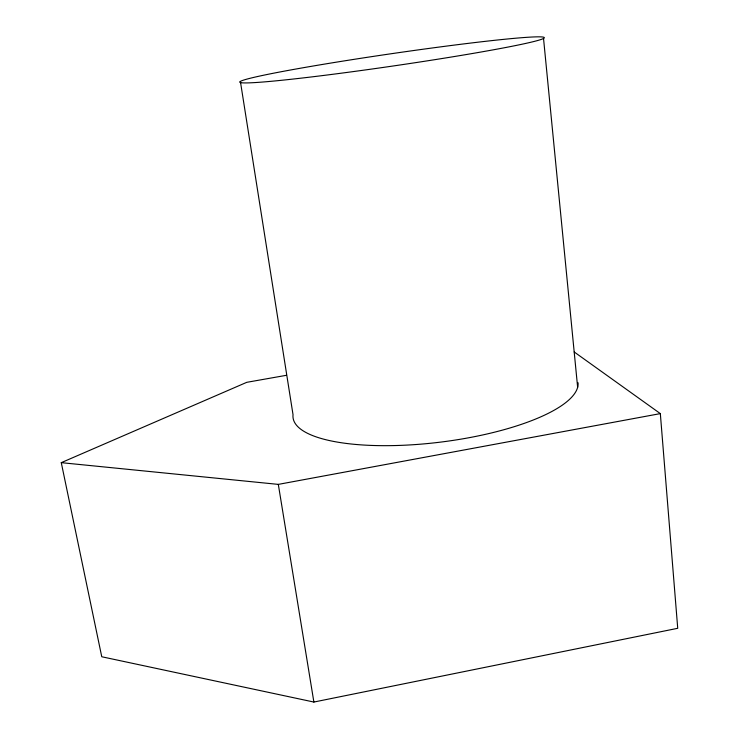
<?xml version="1.0" encoding="UTF-8"?>
<svg xmlns="http://www.w3.org/2000/svg" width="739" height="739" viewBox="0 0 739 739"><rect width="100%" height="100%" fill="white"/><g stroke="black" fill="none" stroke-linecap="round" stroke-linejoin="round"><path stroke-width="1.11" d="M574.203 351.967L660.333 413.609L677.728 628.298L313.881 702.05L101.76 656.759L61.272 462.66L246.771 382.322L286.538 375.283M61.272 462.66L278.317 484.387L660.333 413.609M278.317 484.387L313.881 702.05M240.406 81.539L293.032 414.736A143.569 42.465 -7.1 0 0 435.179 442.753A143.569 42.465 -7.1 0 0 578.074 382.765M543.534 38.456A153.795 6.198 -8.3 0 1 302.574 77.983A153.795 6.198 -8.3 0 1 330.527 63.111A153.795 6.198 -8.3 0 1 543.534 38.456L577.649 387.375"/></g></svg>
